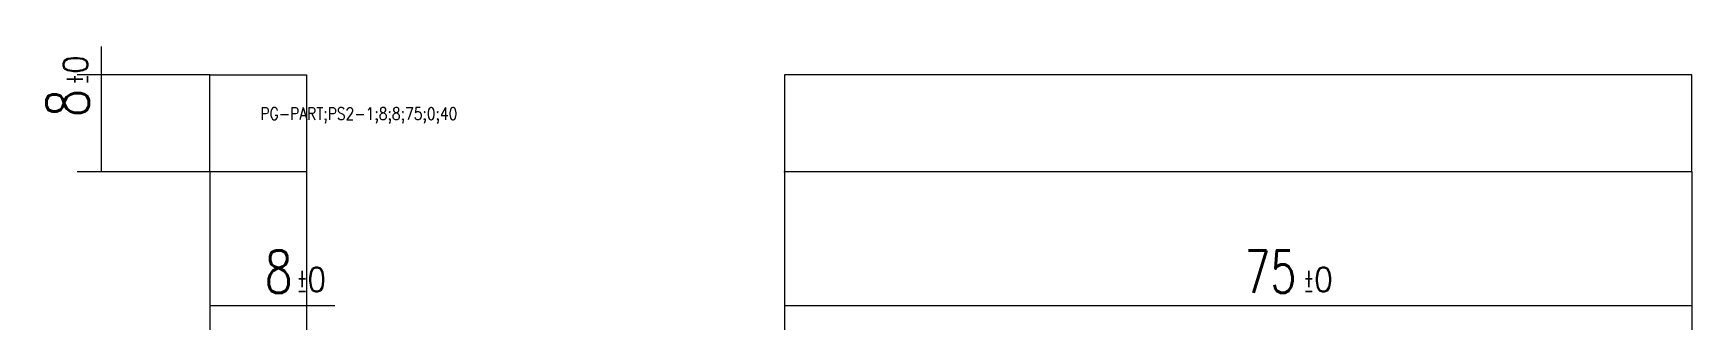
# Model space of a CAD drawing. Header units: millimetres. Extents: x 298 to 1374, y 19164 to 19399.
# Drawn here: x 1236.4 to 1373.5, y 19374.9 to 19399.4 of the extents above; entities outside this region: 4.
import ezdxf

# ---------------------------------------------------------------- set-up
doc = ezdxf.new("R2010")
doc.units = ezdxf.units.MM
doc.layers.add('151', color=7, linetype='CONTINUOUS', true_color=0xffffff)
doc.styles.add('blockfont', font='simplex.shx')
doc.styles.add('chinesef', font='simplex.shx', dxfattribs={"bigfont": 'gbcbig.shx'})
doc.dimstyles.get("Standard").update_dxf_attribs({"dimtxt": 0.18, "dimasz": 0.18, "dimexe": 0.18, "dimexo": 0.0625, "dimgap": 0.09, "dimtad": 0, "dimtih": 1, "dimtoh": 1, "dimdec": 4, "dimzin": 0, "dimdsep": 46, "dimtxsty": 'Standard', "dimcen": 0.09, "dimadec": 0, "dimazin": 0, "dimtfac": 1, "dimtdec": 4, "dimtofl": 0, "dimtmove": 0, "dimatfit": 3, "dimfxl": 0, "dimtolj": 1, "dimtzin": 0, "dimarcsym": 0})

# ---------------------------------------------------------------- blocks, each defined once
blk = doc.blocks.new('DimnDraft3D1')
at = {"layer": '151', "color": 18, "linetype": 'Continuous', "lineweight": 13}
for p, q in [((1242.05, 19388), (1242.05, 19398.34)), ((1251, 19396), (1240.05, 19396)), ((1251, 19388), (1240.05, 19388))]:
    blk.add_line(p, q, dxfattribs=at)
for points in [[(1242.05, 19396), (1242.76, 19392), (1241.34, 19392), (1242.05, 19396)], [(1242.05, 19388), (1241.34, 19392), (1242.76, 19392), (1242.05, 19388)]]:
    blk.add_solid(points, dxfattribs=at)
at = {"layer": '151', "color": 18, "linetype": 'Continuous', "lineweight": 13, "attachment_point": 7, "rotation": 90}
for s, insert, char_height, line_spacing_factor, style in [('\\W0.9105;\\W0.4553;%%p\\W0.9105;0', (1240.9, 19395.21), 2, 0.903614, 'blockfont'), ('\\W0.7734;8', (1241, 19392.53), 3.5, 0.63253, 'chinesef')]:
    blk.add_mtext(s, dxfattribs=dict(at, insert=insert, char_height=char_height, line_spacing_factor=line_spacing_factor, style=style))
blk = doc.blocks.new('DimnDraft3D2')
at = {"layer": '151', "color": 18, "linetype": 'Continuous', "lineweight": 13}
for p, q in [((1251, 19388), (1251, 19374.95)), ((1259, 19388), (1259, 19374.95)), ((1251, 19376.95), (1261.34, 19376.95))]:
    blk.add_line(p, q, dxfattribs=at)
for points in [[(1251, 19376.95), (1255, 19377.66), (1255, 19376.24), (1251, 19376.95)], [(1259, 19376.95), (1255, 19376.24), (1255, 19377.66), (1259, 19376.95)]]:
    blk.add_solid(points, dxfattribs=at)
at = {"layer": '151', "color": 18, "linetype": 'Continuous', "lineweight": 13, "attachment_point": 7}
for s, insert, char_height, line_spacing_factor, style in [('\\W0.7734;8', (1255.53, 19378), 3.5, 0.63253, 'chinesef'), ('\\W0.9105;\\W0.4553;%%p\\W0.9105;0', (1258.2, 19378.1), 2, 0.903614, 'blockfont')]:
    blk.add_mtext(s, dxfattribs=dict(at, insert=insert, char_height=char_height, line_spacing_factor=line_spacing_factor, style=style))
blk = doc.blocks.new('DimnDraft3D3')
at = {"layer": '151', "color": 18, "linetype": 'Continuous', "lineweight": 13}
for p, q in [((1298.5, 19388), (1298.5, 19374.95)), ((1373.5, 19388), (1373.5, 19374.95)), ((1298.5, 19376.95), (1373.5, 19376.95))]:
    blk.add_line(p, q, dxfattribs=at)
for points in [[(1298.5, 19376.95), (1302.5, 19377.66), (1302.5, 19376.24), (1298.5, 19376.95)], [(1373.5, 19376.95), (1369.5, 19376.24), (1369.5, 19377.66), (1373.5, 19376.95)]]:
    blk.add_solid(points, dxfattribs=at)
at = {"layer": '151', "color": 18, "linetype": 'Continuous', "lineweight": 13, "attachment_point": 7}
for s, insert, char_height, line_spacing_factor, style in [('\\W0.7142;75', (1336.53, 19378), 3.5, 0.63253, 'chinesef'), ('\\W0.9105;\\W0.4553;%%p\\W0.9105;0', (1341.41, 19378.1), 2, 0.903614, 'blockfont')]:
    blk.add_mtext(s, dxfattribs=dict(at, insert=insert, char_height=char_height, line_spacing_factor=line_spacing_factor, style=style))

msp = doc.modelspace()

# ---------------------------------------------------------------- linework, layer by layer
at = {"layer": '151', "color": 11, "linetype": 'Continuous', "lineweight": 18}
for p, q in [((1251, 19396), (1259, 19396)), ((1251, 19388), (1251, 19396)), ((1259, 19396), (1259, 19388)), ((1373.5, 19396), (1298.5, 19396)), ((1298.5, 19396), (1298.5, 19388)), ((1373.5, 19388), (1373.5, 19396)), ((1259, 19388), (1251, 19388)), ((1373.5, 19388), (1298.5, 19388)), ((300, 19163.5), (300, 19238.5)), ((308, 19238.5), (300, 19238.5)), ((308, 19163.5), (308, 19238.5)), ((300, 19163.5), (308, 19163.5))]:
    msp.add_line(p, q, dxfattribs=at)
at = {"layer": '151', "color": 3, "linetype": 'Continuous', "lineweight": 18}
for p in [(1251, 19396), (1251, 19388), (1251, 19388), (1259, 19388), (1298.5, 19388), (1373.5, 19388)]:
    msp.add_point(p, dxfattribs=at)

# ---------------------------------------------------------------- texts
at = {"layer": '151', "color": 18, "linetype": 'Continuous', "lineweight": 13, "insert": (1255.188, 19392), "char_height": 1, "attachment_point": 7, "line_spacing_factor": 0.63253, "style": 'chinesef'}
msp.add_mtext('\\W0.8423;PG-PART;PS2-1;8;8;75;0;40', dxfattribs=at)

# ---------------------------------------------------------------- dimensions: what is measured, and where the dimension line sits
at = {"layer": '151', "color": 18, "linetype": 'Continuous', "lineweight": 13}
dim = msp.add_linear_dim(base=(1242.05, 19396), p1=(1251, 19388), p2=(1251, 19396), angle=90, text='\\C18;8 %%p0', dimstyle='Standard', override={"dimtxt": 3.5, "dimasz": 4, "dimexe": 2, "dimexo": 0, "dimgap": 1.05, "dimtad": 1, "dimtih": 0, "dimtoh": 0, "dimdec": 2, "dimzin": 8, "dimtxsty": 'chinesef', "dimsah": 1, "dimclrd": 18, "dimclre": 18, "dimclrt": 18, "dimtm": -0.005, "dimtofl": 1, "dimtmove": 0}, dxfattribs=at)
dim.commit()
dim.dimension.update_dxf_attribs({"geometry": 'DimnDraft3D1', "text_midpoint": (1242.05, 19392), "dimtype": 160})
for base, p1, p2, text, picture, middle in [((1259, 19376.95), (1251, 19388), (1259, 19388), '\\C18;8 %%p0', 'DimnDraft3D2', (1255, 19376.95)), ((1373.5, 19376.95), (1298.5, 19388), (1373.5, 19388), '\\C18;75 %%p0', 'DimnDraft3D3', (1336, 19376.95))]:
    dim = msp.add_linear_dim(base=base, p1=p1, p2=p2, text=text, dimstyle='Standard', override={"dimtxt": 3.5, "dimasz": 4, "dimexe": 2, "dimexo": 0, "dimgap": 1.05, "dimtad": 1, "dimtih": 0, "dimdec": 2, "dimzin": 8, "dimtxsty": 'chinesef', "dimsah": 1, "dimclrd": 18, "dimclre": 18, "dimclrt": 18, "dimtm": -0.005, "dimtofl": 1, "dimtmove": 0}, dxfattribs=at)
    dim.commit()
    dim.dimension.update_dxf_attribs({"geometry": picture, "text_midpoint": middle, "dimtype": 160})

doc.saveas('drawing.dxf')
